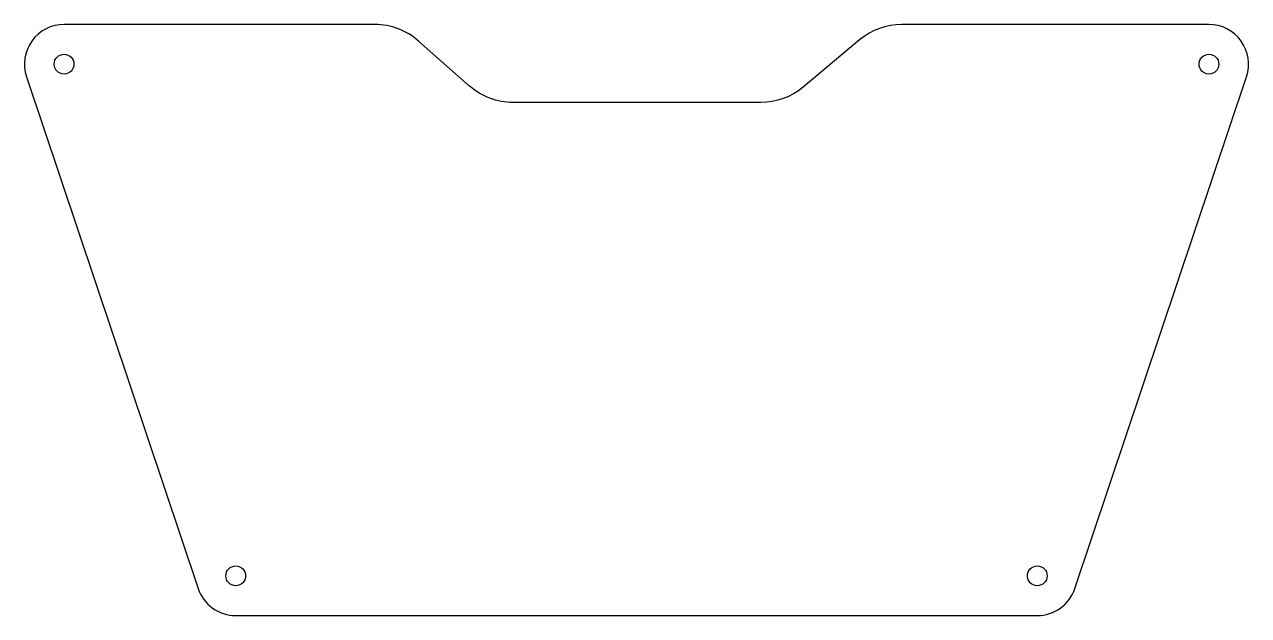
# Model space of a CAD drawing. Header units: millimetres. Extents: x -1833 to -1639, y 748 to 842.
import ezdxf

# ---------------------------------------------------------------- set-up
doc = ezdxf.new("R2010")
doc.units = ezdxf.units.MM
doc.layers.get('0').update_dxf_attribs({"linetype": 'CONTINUOUS'})

msp = doc.modelspace()

# ---------------------------------------------------------------- linework, layer by layer
msp.add_lwpolyline([(-1716.29, 829.43), (-1755.64, 829.43, -0.182669), (-1762.58, 832.05), (-1770.69, 839.2, 0.182671), (-1777.64, 841.83), (-1827.04, 841.83, 0.512547), (-1833.01, 833.52), (-1805.74, 752.25, 0.322274), (-1799.76, 747.95), (-1672.33, 747.95, 0.322274), (-1666.35, 752.25), (-1639.08, 833.52, 0.512548), (-1645.05, 841.83), (-1693.84, 841.83, 0.175851), (-1700.57, 839.38), (-1709.56, 831.87, -0.17585)], format="xyb", close=True)
for centre in [(-1827.04, 835.53), (-1645.05, 835.53), (-1799.76, 754.25), (-1672.33, 754.25)]:
    msp.add_circle(centre, 1.57)

doc.saveas('drawing.dxf')
